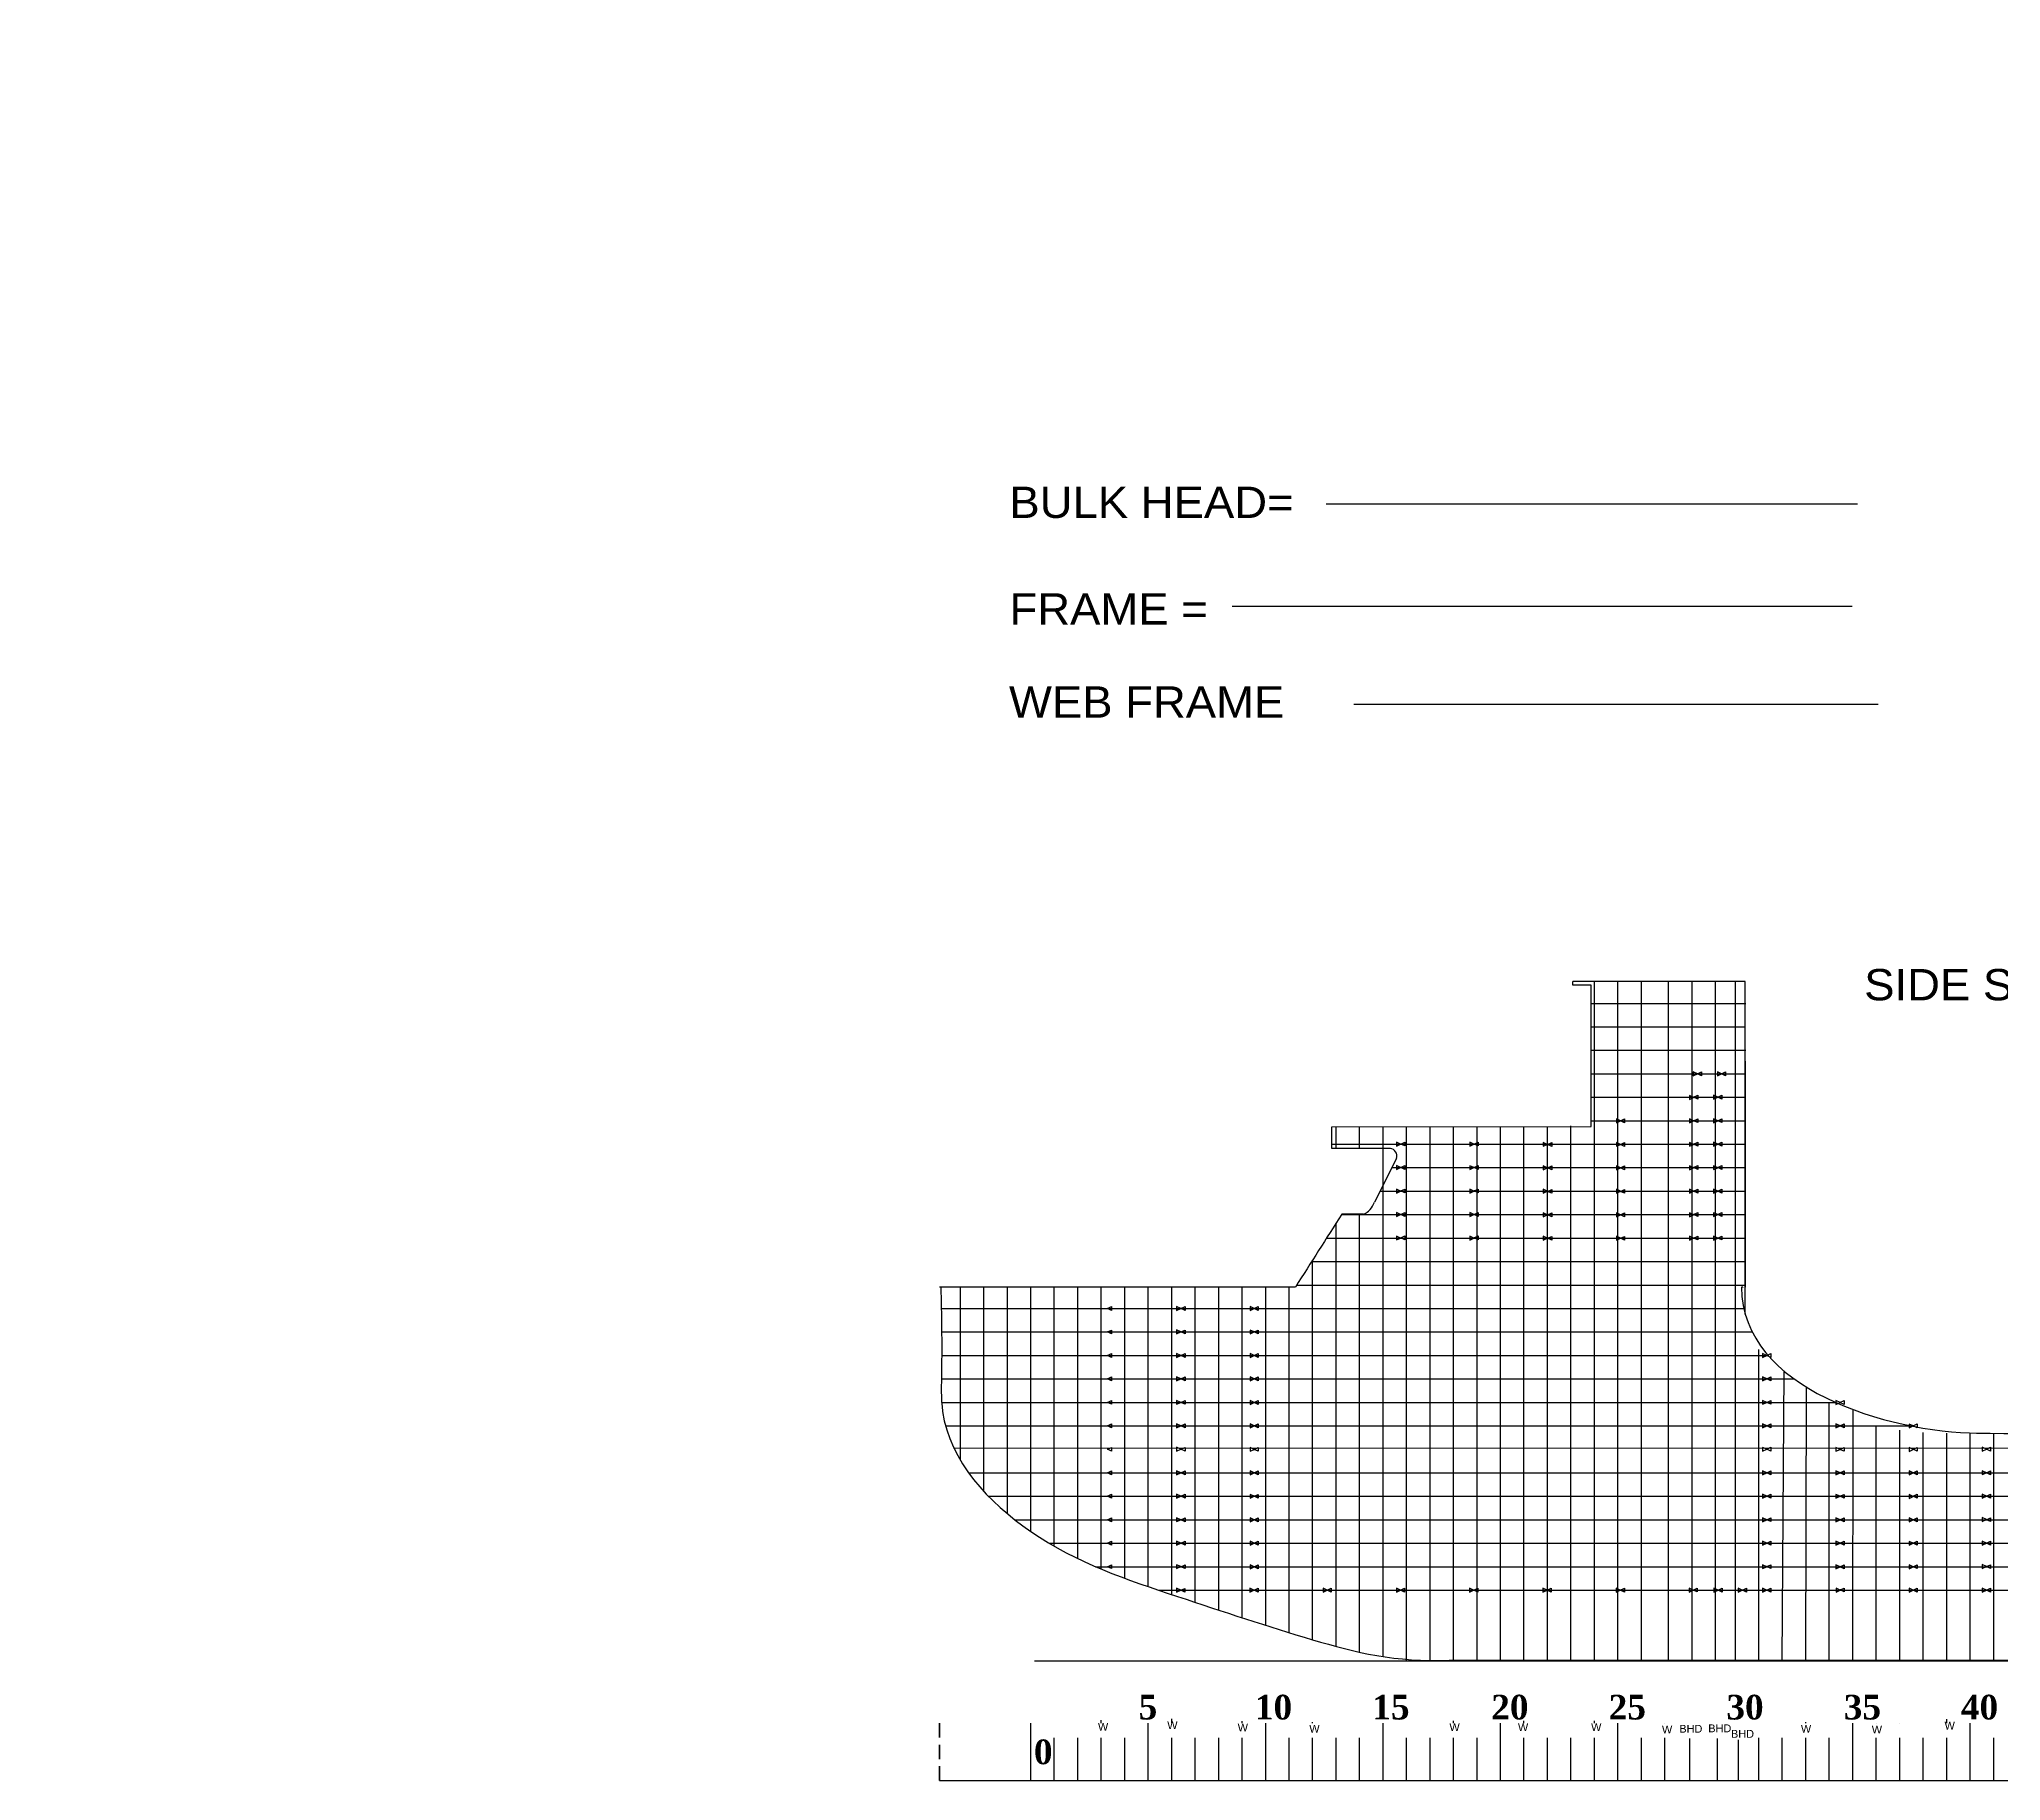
# Model space of a CAD drawing. Header units: millimetres. Extents: x -312175 to -205095, y 187857 to 277449.
# Drawn here: x -312175 to -262059, y 232930 to 277449 of the extents above; entities that cross this region are included whole.
import ezdxf

# ---------------------------------------------------------------- set-up
doc = ezdxf.new("R2010")
doc.units = ezdxf.units.MM
doc.header["$MEASUREMENT"] = 0
doc.linetypes.add('DASHED', pattern=[19.05, 12.7, -6.35])
doc.linetypes.add('HIDDEN', pattern=[9.525, 6.35, -3.175])
for name, color, linetype, lineweight in [('B.line', 1, 'Continuous', 25), ('Deck', 165, 'Continuous', 40), ('Door', 14, 'Continuous', 13), ('staps', 200, 'Continuous', 15), ('Window', 5, 'Continuous', 13)]:
    doc.layers.add(name, color=color, linetype=linetype, lineweight=lineweight)
doc.layers.add('Layer1', color=7, linetype='Continuous')
doc.layers.add('WL-4 HB', color=1, linetype='Continuous')
doc.styles.add('MtXpl_Times_New_Roma_1', font='timesbd.ttf')
doc.styles.get("Standard").update_dxf_attribs({"font": 'arial.ttf', "height": 50})

msp = doc.modelspace()

# ---------------------------------------------------------------- linework, layer by layer
for p, q in [((-279297, 265573), (-265717, 265573)), ((-281694, 262952), (-265857, 262952)), ((-278586, 260448), (-265191, 260448)), ((-272440, 235992), (-272440, 253359)), ((-271840, 235992), (-271840, 253359)), ((-271240, 235992), (-271240, 253359)), ((-270546, 235992), (-270546, 253359)), ((-269946, 242003), (-269945, 253359)), ((-269346, 242003), (-269346, 253359)), ((-268840, 242003), (-268840, 253359)), ((-272524, 252803), (-268569, 252803)), ((-272524, 252203), (-268587, 252203)), ((-272524, 251603), (-268569, 251603)), ((-268587, 251324), (-268587, 245548)), ((-272524, 251003), (-268569, 251003)), ((-272524, 250403), (-268587, 250403)), ((-271157, 250403), (-271148, 250403)), ((-279040, 249090), (-279040, 249647)), ((-278440, 249090), (-278440, 249647)), ((-277840, 236105), (-277840, 249647)), ((-277240, 235992), (-277240, 249647)), ((-276640, 235992), (-276640, 249647)), ((-276040, 235992), (-276040, 249647)), ((-275440, 235992), (-275440, 249647)), ((-274840, 235992), (-274840, 249647)), ((-274240, 235992), (-274240, 249647)), ((-273640, 235992), (-273640, 249647)), ((-273040, 235992), (-273040, 249671)), ((-272524, 249803), (-268587, 249803)), ((-279152, 249203), (-268587, 249203)), ((-277617, 248603), (-268587, 248603)), ((-277918, 248003), (-268587, 248003)), ((-279040, 236365), (-279040, 247184)), ((-278901, 247403), (-268587, 247403)), ((-278440, 236218), (-278440, 247412)), ((-279283, 246803), (-268587, 246803)), ((-279664, 246203), (-268587, 246203)), ((-279640, 236535), (-279640, 246241)), ((-280046, 245603), (-268587, 245603)), ((-288640, 241122), (-288640, 245550)), ((-288040, 240328), (-288040, 245550)), ((-287440, 239758), (-287440, 245550)), ((-286840, 239303), (-286840, 245550)), ((-286240, 238927), (-286240, 245550)), ((-285640, 238611), (-285640, 245550)), ((-285040, 238341), (-285040, 245550)), ((-284440, 238105), (-284440, 245550)), ((-283840, 237892), (-283840, 245550)), ((-283240, 237690), (-283240, 245550)), ((-282640, 237491), (-282640, 245550)), ((-282040, 237293), (-282040, 245550)), ((-281440, 237096), (-281440, 245550)), ((-280840, 236904), (-280840, 245550)), ((-280240, 236716), (-280240, 245550)), ((-289127, 245003), (-268623, 245003)), ((-289119, 244403), (-268410, 244403)), ((-289117, 243798), (-268002, 243803)), ((-268240, 235992), (-268240, 243957)), ((-289126, 243203), (-267337, 243203)), ((-267640, 235992), (-267590, 243401)), ((-289117, 242603), (-266280, 242603)), ((-267040, 235992), (-267026, 242995)), ((-266440, 235992), (-266440, 242603)), ((-265840, 235992), (-265831, 242419)), ((-289019, 242003), (-264353, 242003)), ((-269946, 235992), (-269946, 242003)), ((-269346, 235992), (-269346, 242003)), ((-268840, 235992), (-268840, 242003)), ((-265240, 235992), (-265240, 241992)), ((-264640, 235992), (-264640, 241892)), ((-264040, 235992), (-264040, 241832)), ((-263440, 235992), (-263440, 241814)), ((-262840, 235992), (-262840, 241806)), ((-262240, 235992), (-262240, 241797)), ((-288813, 241445), (-213640, 241404)), ((-288426, 240798), (-213869, 240803)), ((-287922, 240203), (-214071, 240203)), ((-287249, 239603), (-214279, 239603)), ((-286371, 239003), (-214494, 239003)), ((-285186, 238403), (-214723, 238403)), ((-283579, 237803), (-215001, 237803))]:
    msp.add_line(p, q)
at = {"lineweight": -2}
msp.add_line((-286748, 235992), (-205437, 235992), dxfattribs=at)
at = {"color": 0, "lineweight": -2}
for p, q in [((-289171, 234033), (-289171, 234399)), ((-289170, 234033), (-289170, 234399)), ((-289169, 234033), (-289169, 234399)), ((-289168, 234033), (-289168, 234399)), ((-289171, 233484), (-289171, 233850)), ((-289170, 233484), (-289170, 233850)), ((-289169, 233484), (-289169, 233850)), ((-289168, 233484), (-289168, 233850)), ((-289171, 232935), (-289171, 233301)), ((-289170, 232935), (-289170, 233301)), ((-289169, 232935), (-289169, 233301)), ((-289168, 232935), (-289168, 233301)), ((-289174, 232935), (-211468, 232935))]:
    msp.add_line(p, q, dxfattribs=at)
at = {"color": 5}
for p, q in [((-285040, 234399), (-285040, 234476)), ((-283240, 234399), (-283240, 234516)), ((-281440, 234399), (-281440, 234456)), ((-279640, 234399), (-279640, 234426)), ((-276040, 234399), (-276040, 234466)), ((-274240, 234399), (-274240, 234466)), ((-272440, 234399), (-272440, 234466)), ((-270640, 234399), (-270640, 234406)), ((-267040, 234399), (-267040, 234426)), ((-265240, 234399), (-265240, 234406)), ((-263440, 234399), (-263440, 234506))]:
    msp.add_line(p, q, dxfattribs=at)
at = {"color": 240, "true_color": 0xed1f24}
msp.add_line((-264640, 234399), (-264640, 234406), dxfattribs=at)
msp.add_open_spline([(-289139, 245550), (-289123, 244834), (-289102, 243825), (-289185, 241374), (-286784, 238860), (-283271, 237703), (-279606, 236480), (-277513, 235952), (-276150, 236017), (-256822, 236017), (-237493, 236017), (-218164, 236017), (-217935, 236016), (-217704, 236033), (-217290, 236098), (-217107, 236140), (-216839, 236222), (-216750, 236253), (-216619, 236304), (-216576, 236322), (-216490, 236360), (-216448, 236379), (-216363, 236420), (-216321, 236442), (-216220, 236496), (-216162, 236531), (-216042, 236606), (-215982, 236647), (-215893, 236712), (-215864, 236735), (-215807, 236781), (-215779, 236804), (-215712, 236863), (-215673, 236899), (-215513, 237056), (-215400, 237188), (-215246, 237399), (-215197, 237471), (-215130, 237578), (-215110, 237611), (-215030, 237747), (-214974, 237852), (-214895, 238013), (-214869, 238067), (-214777, 238269), (-214715, 238419), (-214627, 238647), (-214598, 238723), (-214555, 238838), (-214541, 238876), (-214513, 238952), (-214499, 238991), (-214354, 239389), (-214227, 239750), (-214040, 240293), (-213979, 240474), (-213888, 240745), (-213858, 240836), (-213453, 242057), (-213097, 243198), (-212541, 244899), (-212351, 245464), (-212055, 246307), (-211954, 246587), (-211804, 246990), (-211758, 247113), (-211711, 247236)], degree=3, knots=[1681.791469, 1681.791469, 1681.791469, 1681.791469, 3670.526837, 4586.107178, 8044.060572, 11899.904344, 15317.296453, 18668.44851, 18668.44851, 18668.44851, 18669.44851, 18669.44851, 18669.44851, 19216.196281, 19216.196281, 19656.278089, 19656.278089, 19876.318993, 19876.318993, 19986.339445, 19986.339445, 20096.359897, 20096.359897, 20206.380349, 20206.380349, 20365.163906, 20365.163906, 20535.664751, 20535.664751, 20620.915174, 20620.915174, 20706.165596, 20706.165596, 20827.738057, 20827.738057, 21222.855369, 21222.855369, 21420.414024, 21420.414024, 21508.03899, 21508.03899, 21778.099881, 21778.099881, 21913.130327, 21913.130327, 22277.803396, 22277.803396, 22460.13993, 22460.13993, 22551.308197, 22551.308197, 22642.476465, 22642.476465, 23501.280818, 23501.280818, 23930.682995, 23930.682995, 24145.384084, 24145.384084, 26819.424213, 26819.424213, 28156.444278, 28156.444278, 28824.95431, 28824.95431, 29120.817469, 29120.817469, 29120.817469, 29120.817469])
at = {"lineweight": -2}
msp.add_open_spline([(-262676, 241818), (-258964, 241769), (-251186, 241641), (-241369, 241657), (-234234, 242010), (-231163, 242180), (-230125, 242239)], degree=3, knots=[26421.916067, 26421.916067, 26421.916067, 26421.916067, 37565.564867, 49772.722277, 55880.986431, 59001.102266, 59001.102266, 59001.102266, 59001.102266], dxfattribs=at)
at = {"layer": 'B.line'}
for p, q in [((-269811, 250999), (-269915, 251049)), ((-269915, 251049), (-269915, 250999)), ((-269915, 250999), (-269915, 250949)), ((-269915, 250949), (-269811, 250999)), ((-269811, 251004), (-269707, 251054)), ((-269707, 250954), (-269811, 251004)), ((-269707, 251054), (-269707, 251004)), ((-269707, 251004), (-269707, 250954)), ((-269196, 251002), (-269300, 251052)), ((-269300, 251052), (-269300, 251002)), ((-269300, 251002), (-269300, 250952)), ((-269300, 250952), (-269196, 251002)), ((-269194, 251004), (-269090, 251054)), ((-269090, 250954), (-269194, 251004)), ((-269090, 251054), (-269090, 251004)), ((-269090, 251004), (-269090, 250954)), ((-269905, 250399), (-270009, 250449)), ((-270009, 250449), (-270009, 250399)), ((-270009, 250399), (-270009, 250349)), ((-270009, 250349), (-269905, 250399)), ((-269905, 250404), (-269801, 250454)), ((-269801, 250354), (-269905, 250404)), ((-269801, 250454), (-269801, 250404)), ((-269801, 250404), (-269801, 250354)), ((-269290, 250402), (-269394, 250452)), ((-269394, 250452), (-269394, 250402)), ((-269394, 250402), (-269394, 250352)), ((-269394, 250352), (-269290, 250402)), ((-269288, 250404), (-269184, 250454)), ((-269184, 250354), (-269288, 250404)), ((-269184, 250454), (-269184, 250404)), ((-269184, 250404), (-269184, 250354)), ((-271773, 249799), (-271877, 249849)), ((-271877, 249849), (-271877, 249799)), ((-271877, 249799), (-271877, 249749)), ((-271877, 249749), (-271773, 249799)), ((-271777, 249797), (-271673, 249847)), ((-271673, 249747), (-271777, 249797)), ((-271673, 249847), (-271673, 249797)), ((-271673, 249797), (-271673, 249747)), ((-269905, 249799), (-270009, 249849)), ((-270009, 249849), (-270009, 249799)), ((-270009, 249799), (-270009, 249749)), ((-270009, 249749), (-269905, 249799)), ((-269905, 249804), (-269801, 249854)), ((-269801, 249754), (-269905, 249804)), ((-269801, 249854), (-269801, 249804)), ((-269801, 249804), (-269801, 249754)), ((-269290, 249802), (-269394, 249852)), ((-269394, 249852), (-269394, 249802)), ((-269394, 249802), (-269394, 249752)), ((-269394, 249752), (-269290, 249802)), ((-269288, 249804), (-269184, 249854)), ((-269184, 249754), (-269288, 249804)), ((-269184, 249854), (-269184, 249804)), ((-269184, 249804), (-269184, 249754)), ((-277396, 249204), (-277500, 249254)), ((-277500, 249254), (-277500, 249204)), ((-277500, 249204), (-277500, 249154)), ((-277500, 249154), (-277396, 249204)), ((-277387, 249207), (-277283, 249257)), ((-277283, 249157), (-277387, 249207)), ((-277283, 249257), (-277283, 249207)), ((-277283, 249207), (-277283, 249157)), ((-275519, 249203), (-275623, 249253)), ((-275623, 249253), (-275623, 249203)), ((-275623, 249203), (-275623, 249153)), ((-275623, 249153), (-275519, 249203)), ((-275512, 249207), (-275409, 249257)), ((-275409, 249157), (-275512, 249207)), ((-275409, 249257), (-275409, 249207)), ((-275409, 249207), (-275409, 249157)), ((-273649, 249199), (-273753, 249249)), ((-273753, 249249), (-273753, 249199)), ((-273753, 249199), (-273753, 249149)), ((-273753, 249149), (-273649, 249199)), ((-273636, 249197), (-273532, 249247)), ((-273532, 249147), (-273636, 249197)), ((-273532, 249247), (-273532, 249197)), ((-273532, 249197), (-273532, 249147)), ((-271773, 249199), (-271877, 249249)), ((-271877, 249249), (-271877, 249199)), ((-271877, 249199), (-271877, 249149)), ((-271877, 249149), (-271773, 249199)), ((-271777, 249197), (-271673, 249247)), ((-271673, 249147), (-271777, 249197)), ((-271673, 249247), (-271673, 249197)), ((-271673, 249197), (-271673, 249147)), ((-269905, 249199), (-270009, 249249)), ((-270009, 249249), (-270009, 249199)), ((-270009, 249199), (-270009, 249149)), ((-270009, 249149), (-269905, 249199)), ((-269905, 249204), (-269801, 249254)), ((-269801, 249154), (-269905, 249204)), ((-269801, 249254), (-269801, 249204)), ((-269801, 249204), (-269801, 249154)), ((-269290, 249202), (-269394, 249252)), ((-269394, 249252), (-269394, 249202)), ((-269394, 249202), (-269394, 249152)), ((-269394, 249152), (-269290, 249202)), ((-269288, 249204), (-269184, 249254)), ((-269184, 249154), (-269288, 249204)), ((-269184, 249254), (-269184, 249204)), ((-269184, 249204), (-269184, 249154)), ((-277396, 248604), (-277500, 248654)), ((-277500, 248654), (-277500, 248604)), ((-277500, 248604), (-277500, 248554)), ((-277500, 248554), (-277396, 248604)), ((-277387, 248607), (-277283, 248657)), ((-277283, 248557), (-277387, 248607)), ((-277283, 248657), (-277283, 248607)), ((-277283, 248607), (-277283, 248557)), ((-275519, 248603), (-275623, 248653)), ((-275623, 248653), (-275623, 248603)), ((-275623, 248603), (-275623, 248553)), ((-275623, 248553), (-275519, 248603)), ((-275512, 248607), (-275409, 248657)), ((-275409, 248557), (-275512, 248607)), ((-275409, 248657), (-275409, 248607)), ((-275409, 248607), (-275409, 248557)), ((-273649, 248599), (-273753, 248649)), ((-273753, 248649), (-273753, 248599)), ((-273753, 248599), (-273753, 248549)), ((-273753, 248549), (-273649, 248599)), ((-273636, 248597), (-273532, 248647)), ((-273532, 248547), (-273636, 248597)), ((-273532, 248647), (-273532, 248597)), ((-273532, 248597), (-273532, 248547)), ((-271773, 248599), (-271877, 248649)), ((-271877, 248649), (-271877, 248599)), ((-271877, 248599), (-271877, 248549)), ((-271877, 248549), (-271773, 248599)), ((-271777, 248597), (-271673, 248647)), ((-271673, 248547), (-271777, 248597)), ((-271673, 248647), (-271673, 248597)), ((-271673, 248597), (-271673, 248547)), ((-269905, 248599), (-270009, 248649)), ((-270009, 248649), (-270009, 248599)), ((-270009, 248599), (-270009, 248549)), ((-270009, 248549), (-269905, 248599)), ((-269905, 248604), (-269801, 248654)), ((-269801, 248554), (-269905, 248604)), ((-269801, 248654), (-269801, 248604)), ((-269801, 248604), (-269801, 248554)), ((-269290, 248602), (-269394, 248652)), ((-269394, 248652), (-269394, 248602)), ((-269394, 248602), (-269394, 248552)), ((-269394, 248552), (-269290, 248602)), ((-269288, 248604), (-269184, 248654)), ((-269184, 248554), (-269288, 248604)), ((-269184, 248654), (-269184, 248604)), ((-269184, 248604), (-269184, 248554)), ((-277396, 248004), (-277500, 248054)), ((-277500, 248054), (-277500, 248004)), ((-277500, 248004), (-277500, 247954)), ((-277500, 247954), (-277396, 248004)), ((-277387, 248007), (-277283, 248057)), ((-277283, 247957), (-277387, 248007)), ((-277283, 248057), (-277283, 248007)), ((-277283, 248007), (-277283, 247957)), ((-275519, 248003), (-275623, 248053)), ((-275623, 248053), (-275623, 248003)), ((-275623, 248003), (-275623, 247953)), ((-275623, 247953), (-275519, 248003)), ((-275512, 248007), (-275409, 248057)), ((-275409, 247957), (-275512, 248007)), ((-275409, 248057), (-275409, 248007)), ((-275409, 248007), (-275409, 247957)), ((-273649, 247999), (-273753, 248049)), ((-273753, 248049), (-273753, 247999)), ((-273753, 247999), (-273753, 247949)), ((-273753, 247949), (-273649, 247999)), ((-273636, 247997), (-273532, 248047)), ((-273532, 247947), (-273636, 247997)), ((-273532, 248047), (-273532, 247997)), ((-273532, 247997), (-273532, 247947)), ((-271773, 247999), (-271877, 248049)), ((-271877, 248049), (-271877, 247999)), ((-271877, 247999), (-271877, 247949)), ((-271877, 247949), (-271773, 247999)), ((-271777, 247997), (-271673, 248047)), ((-271673, 247947), (-271777, 247997)), ((-271673, 248047), (-271673, 247997)), ((-271673, 247997), (-271673, 247947)), ((-269905, 247999), (-270009, 248049)), ((-270009, 248049), (-270009, 247999)), ((-270009, 247999), (-270009, 247949)), ((-270009, 247949), (-269905, 247999)), ((-269905, 248004), (-269801, 248054)), ((-269801, 247954), (-269905, 248004)), ((-269801, 248054), (-269801, 248004)), ((-269801, 248004), (-269801, 247954)), ((-269290, 248002), (-269394, 248052)), ((-269394, 248052), (-269394, 248002)), ((-269394, 248002), (-269394, 247952)), ((-269394, 247952), (-269290, 248002)), ((-269288, 248004), (-269184, 248054)), ((-269184, 247954), (-269288, 248004)), ((-269184, 248054), (-269184, 248004)), ((-269184, 248004), (-269184, 247954)), ((-277396, 247404), (-277500, 247454)), ((-277500, 247454), (-277500, 247404)), ((-277500, 247404), (-277500, 247354)), ((-277500, 247354), (-277396, 247404)), ((-277387, 247407), (-277283, 247457)), ((-277283, 247357), (-277387, 247407)), ((-277283, 247457), (-277283, 247407)), ((-277283, 247407), (-277283, 247357)), ((-275519, 247403), (-275623, 247453)), ((-275623, 247453), (-275623, 247403)), ((-275623, 247403), (-275623, 247353)), ((-275623, 247353), (-275519, 247403)), ((-275512, 247407), (-275409, 247457)), ((-275409, 247357), (-275512, 247407)), ((-275409, 247457), (-275409, 247407)), ((-275409, 247407), (-275409, 247357)), ((-273649, 247399), (-273753, 247449)), ((-273753, 247449), (-273753, 247399)), ((-273753, 247399), (-273753, 247349)), ((-273753, 247349), (-273649, 247399)), ((-273636, 247397), (-273532, 247447)), ((-273532, 247347), (-273636, 247397)), ((-273532, 247447), (-273532, 247397)), ((-273532, 247397), (-273532, 247347)), ((-271773, 247399), (-271877, 247449)), ((-271877, 247449), (-271877, 247399)), ((-271877, 247399), (-271877, 247349)), ((-271877, 247349), (-271773, 247399)), ((-271777, 247397), (-271673, 247447)), ((-271673, 247347), (-271777, 247397)), ((-271673, 247447), (-271673, 247397)), ((-271673, 247397), (-271673, 247347)), ((-269905, 247399), (-270009, 247449)), ((-270009, 247449), (-270009, 247399)), ((-270009, 247399), (-270009, 247349)), ((-270009, 247349), (-269905, 247399)), ((-269905, 247404), (-269801, 247454)), ((-269801, 247354), (-269905, 247404)), ((-269801, 247454), (-269801, 247404)), ((-269801, 247404), (-269801, 247354)), ((-269290, 247402), (-269394, 247452)), ((-269394, 247452), (-269394, 247402)), ((-269394, 247402), (-269394, 247352)), ((-269394, 247352), (-269290, 247402)), ((-269288, 247404), (-269184, 247454)), ((-269184, 247354), (-269288, 247404)), ((-269184, 247454), (-269184, 247404)), ((-269184, 247404), (-269184, 247354)), ((-277396, 246804), (-277500, 246854)), ((-277500, 246854), (-277500, 246804)), ((-277500, 246804), (-277500, 246754)), ((-277500, 246754), (-277396, 246804)), ((-277387, 246807), (-277283, 246857)), ((-277283, 246757), (-277387, 246807)), ((-277283, 246857), (-277283, 246807)), ((-277283, 246807), (-277283, 246757)), ((-275519, 246803), (-275623, 246853)), ((-275623, 246853), (-275623, 246803)), ((-275623, 246803), (-275623, 246753)), ((-275623, 246753), (-275519, 246803)), ((-275512, 246807), (-275409, 246857)), ((-275409, 246757), (-275512, 246807)), ((-275409, 246857), (-275409, 246807)), ((-275409, 246807), (-275409, 246757)), ((-273649, 246799), (-273753, 246849)), ((-273753, 246849), (-273753, 246799)), ((-273753, 246799), (-273753, 246749)), ((-273753, 246749), (-273649, 246799)), ((-273636, 246797), (-273532, 246847)), ((-273532, 246747), (-273636, 246797)), ((-273532, 246847), (-273532, 246797)), ((-273532, 246797), (-273532, 246747)), ((-271773, 246799), (-271877, 246849)), ((-271877, 246849), (-271877, 246799)), ((-271877, 246799), (-271877, 246749)), ((-271877, 246749), (-271773, 246799)), ((-271777, 246797), (-271673, 246847)), ((-271673, 246747), (-271777, 246797)), ((-271673, 246847), (-271673, 246797)), ((-271673, 246797), (-271673, 246747)), ((-269905, 246799), (-270009, 246849)), ((-270009, 246849), (-270009, 246799)), ((-270009, 246799), (-270009, 246749)), ((-270009, 246749), (-269905, 246799)), ((-269905, 246804), (-269801, 246854)), ((-269801, 246754), (-269905, 246804)), ((-269801, 246854), (-269801, 246804)), ((-269801, 246804), (-269801, 246754)), ((-269290, 246802), (-269394, 246852)), ((-269394, 246852), (-269394, 246802)), ((-269394, 246802), (-269394, 246752)), ((-269394, 246752), (-269290, 246802)), ((-269288, 246804), (-269184, 246854)), ((-269184, 246754), (-269288, 246804)), ((-269184, 246854), (-269184, 246804)), ((-269184, 246804), (-269184, 246754)), ((-284879, 245003), (-284775, 245053)), ((-284775, 244953), (-284879, 245003)), ((-284775, 245053), (-284775, 245003)), ((-284775, 245003), (-284775, 244953)), ((-283011, 245004), (-283115, 245054)), ((-283115, 245054), (-283115, 245004)), ((-283115, 245004), (-283115, 244954)), ((-283115, 244954), (-283011, 245004)), ((-283005, 245003), (-282901, 245053)), ((-282901, 244953), (-283005, 245003)), ((-282901, 245053), (-282901, 245003)), ((-282901, 245003), (-282901, 244953)), ((-281132, 245002), (-281236, 245052)), ((-281236, 245052), (-281236, 245002)), ((-281236, 245002), (-281236, 244952)), ((-281236, 244952), (-281132, 245002)), ((-281135, 245002), (-281031, 245052)), ((-281031, 244952), (-281135, 245002)), ((-281031, 245052), (-281031, 245002)), ((-281031, 245002), (-281031, 244952)), ((-284879, 244403), (-284775, 244453)), ((-284775, 244353), (-284879, 244403)), ((-284775, 244453), (-284775, 244403)), ((-284775, 244403), (-284775, 244353)), ((-283011, 244404), (-283115, 244454)), ((-283115, 244454), (-283115, 244404)), ((-283115, 244404), (-283115, 244354)), ((-283115, 244354), (-283011, 244404)), ((-283005, 244403), (-282901, 244453)), ((-282901, 244353), (-283005, 244403)), ((-282901, 244453), (-282901, 244403)), ((-282901, 244403), (-282901, 244353)), ((-281132, 244402), (-281236, 244452)), ((-281236, 244452), (-281236, 244402)), ((-281236, 244402), (-281236, 244352)), ((-281236, 244352), (-281132, 244402)), ((-281135, 244402), (-281031, 244452)), ((-281031, 244352), (-281135, 244402)), ((-281031, 244452), (-281031, 244402)), ((-281031, 244402), (-281031, 244352)), ((-284879, 243803), (-284775, 243853)), ((-284775, 243753), (-284879, 243803)), ((-284775, 243853), (-284775, 243803)), ((-284775, 243803), (-284775, 243753)), ((-283011, 243804), (-283115, 243854)), ((-283115, 243854), (-283115, 243804)), ((-283115, 243804), (-283115, 243754)), ((-283115, 243754), (-283011, 243804)), ((-283005, 243803), (-282901, 243853)), ((-282901, 243753), (-283005, 243803)), ((-282901, 243853), (-282901, 243803)), ((-282901, 243803), (-282901, 243753)), ((-281132, 243802), (-281236, 243852)), ((-281236, 243852), (-281236, 243802)), ((-281236, 243802), (-281236, 243752)), ((-281236, 243752), (-281132, 243802)), ((-281135, 243802), (-281031, 243852)), ((-281031, 243752), (-281135, 243802)), ((-281031, 243852), (-281031, 243802)), ((-281031, 243802), (-281031, 243752)), ((-268038, 243803), (-268142, 243853)), ((-268142, 243853), (-268142, 243803)), ((-268142, 243803), (-268142, 243753)), ((-268142, 243753), (-268038, 243803)), ((-268036, 243804), (-267932, 243854)), ((-267932, 243754), (-268036, 243804)), ((-267932, 243854), (-267932, 243804)), ((-267932, 243804), (-267932, 243754)), ((-284879, 243203), (-284775, 243253)), ((-284775, 243153), (-284879, 243203)), ((-284775, 243253), (-284775, 243203)), ((-284775, 243203), (-284775, 243153)), ((-283011, 243204), (-283115, 243254)), ((-283115, 243254), (-283115, 243204)), ((-283115, 243204), (-283115, 243154)), ((-283115, 243154), (-283011, 243204)), ((-283005, 243203), (-282901, 243253)), ((-282901, 243153), (-283005, 243203)), ((-282901, 243253), (-282901, 243203)), ((-282901, 243203), (-282901, 243153)), ((-281132, 243202), (-281236, 243252)), ((-281236, 243252), (-281236, 243202)), ((-281236, 243202), (-281236, 243152)), ((-281236, 243152), (-281132, 243202)), ((-281135, 243202), (-281031, 243252)), ((-281031, 243152), (-281135, 243202)), ((-281031, 243252), (-281031, 243202)), ((-281031, 243202), (-281031, 243152)), ((-268038, 243203), (-268142, 243253)), ((-268142, 243253), (-268142, 243203)), ((-268142, 243203), (-268142, 243153)), ((-268142, 243153), (-268038, 243203)), ((-268036, 243204), (-267932, 243254)), ((-267932, 243154), (-268036, 243204)), ((-267932, 243254), (-267932, 243204)), ((-267932, 243204), (-267932, 243154)), ((-284879, 242603), (-284775, 242653)), ((-284775, 242553), (-284879, 242603)), ((-284775, 242653), (-284775, 242603)), ((-284775, 242603), (-284775, 242553)), ((-283011, 242604), (-283115, 242654)), ((-283115, 242654), (-283115, 242604)), ((-283115, 242604), (-283115, 242554)), ((-283115, 242554), (-283011, 242604)), ((-283005, 242603), (-282901, 242653)), ((-282901, 242553), (-283005, 242603)), ((-282901, 242653), (-282901, 242603)), ((-282901, 242603), (-282901, 242553)), ((-281132, 242602), (-281236, 242652)), ((-281236, 242652), (-281236, 242602)), ((-281236, 242602), (-281236, 242552)), ((-281236, 242552), (-281132, 242602)), ((-281135, 242602), (-281031, 242652)), ((-281031, 242552), (-281135, 242602)), ((-281031, 242652), (-281031, 242602)), ((-281031, 242602), (-281031, 242552)), ((-268038, 242603), (-268142, 242653)), ((-268142, 242653), (-268142, 242603)), ((-268142, 242603), (-268142, 242553)), ((-268142, 242553), (-268038, 242603)), ((-268036, 242604), (-267932, 242654)), ((-267932, 242554), (-268036, 242604)), ((-267932, 242654), (-267932, 242604)), ((-267932, 242604), (-267932, 242554)), ((-266166, 242602), (-266270, 242652)), ((-266270, 242652), (-266270, 242602)), ((-266270, 242602), (-266270, 242552)), ((-266270, 242552), (-266166, 242602)), ((-266167, 242602), (-266063, 242652)), ((-266063, 242552), (-266167, 242602)), ((-266063, 242652), (-266063, 242602)), ((-266063, 242602), (-266063, 242552)), ((-284879, 242003), (-284775, 242053)), ((-284775, 241953), (-284879, 242003)), ((-284775, 242053), (-284775, 242003)), ((-284775, 242003), (-284775, 241953)), ((-283011, 242004), (-283115, 242054)), ((-283115, 242054), (-283115, 242004)), ((-283115, 242004), (-283115, 241954)), ((-283115, 241954), (-283011, 242004)), ((-283005, 242003), (-282901, 242053)), ((-282901, 241953), (-283005, 242003)), ((-282901, 242053), (-282901, 242003)), ((-282901, 242003), (-282901, 241953)), ((-281132, 242002), (-281236, 242052)), ((-281236, 242052), (-281236, 242002)), ((-281236, 242002), (-281236, 241952)), ((-281236, 241952), (-281132, 242002)), ((-281135, 242002), (-281031, 242052)), ((-281031, 241952), (-281135, 242002)), ((-281031, 242052), (-281031, 242002)), ((-281031, 242002), (-281031, 241952)), ((-268038, 242003), (-268142, 242053)), ((-268142, 242053), (-268142, 242003)), ((-268142, 242003), (-268142, 241953)), ((-268142, 241953), (-268038, 242003)), ((-268036, 242004), (-267932, 242054)), ((-267932, 241954), (-268036, 242004)), ((-267932, 242054), (-267932, 242004)), ((-267932, 242004), (-267932, 241954)), ((-266166, 242002), (-266270, 242052)), ((-266270, 242052), (-266270, 242002)), ((-266270, 242002), (-266270, 241952)), ((-266270, 241952), (-266166, 242002)), ((-266167, 242002), (-266063, 242052)), ((-266063, 241952), (-266167, 242002)), ((-266063, 242052), (-266063, 242002)), ((-266063, 242002), (-266063, 241952)), ((-264298, 242000), (-264402, 242050)), ((-264402, 242050), (-264402, 242000)), ((-264402, 242000), (-264402, 241950)), ((-264402, 241950), (-264298, 242000)), ((-264298, 242003), (-264194, 242053)), ((-264194, 241953), (-264298, 242003)), ((-264194, 242053), (-264194, 242003)), ((-264194, 242003), (-264194, 241953)), ((-284879, 241403), (-284775, 241453)), ((-284775, 241353), (-284879, 241403)), ((-284775, 241453), (-284775, 241403)), ((-284775, 241403), (-284775, 241353)), ((-283011, 241404), (-283115, 241454)), ((-283115, 241454), (-283115, 241404)), ((-283115, 241404), (-283115, 241354)), ((-283115, 241354), (-283011, 241404)), ((-283005, 241403), (-282901, 241453)), ((-282901, 241353), (-283005, 241403)), ((-282901, 241453), (-282901, 241403)), ((-282901, 241403), (-282901, 241353)), ((-281132, 241402), (-281236, 241452)), ((-281236, 241452), (-281236, 241402)), ((-281236, 241402), (-281236, 241352)), ((-281236, 241352), (-281132, 241402)), ((-281135, 241402), (-281031, 241452)), ((-281031, 241352), (-281135, 241402)), ((-281031, 241452), (-281031, 241402)), ((-281031, 241402), (-281031, 241352)), ((-268038, 241403), (-268142, 241453)), ((-268142, 241453), (-268142, 241403)), ((-268142, 241403), (-268142, 241353)), ((-268142, 241353), (-268038, 241403)), ((-268036, 241404), (-267932, 241454)), ((-267932, 241354), (-268036, 241404)), ((-267932, 241454), (-267932, 241404)), ((-267932, 241404), (-267932, 241354)), ((-266166, 241402), (-266270, 241452)), ((-266270, 241452), (-266270, 241402)), ((-266270, 241402), (-266270, 241352)), ((-266270, 241352), (-266166, 241402)), ((-266167, 241402), (-266063, 241452)), ((-266063, 241352), (-266167, 241402)), ((-266063, 241452), (-266063, 241402)), ((-266063, 241402), (-266063, 241352)), ((-264298, 241400), (-264402, 241450)), ((-264402, 241450), (-264402, 241400)), ((-264402, 241400), (-264402, 241350)), ((-264402, 241350), (-264298, 241400)), ((-264298, 241403), (-264194, 241453)), ((-264194, 241353), (-264298, 241403)), ((-264194, 241453), (-264194, 241403)), ((-264194, 241403), (-264194, 241353)), ((-262427, 241406), (-262530, 241456)), ((-262530, 241456), (-262530, 241406)), ((-262530, 241406), (-262530, 241356)), ((-262530, 241356), (-262427, 241406)), ((-262425, 241404), (-262321, 241454)), ((-262321, 241354), (-262425, 241404)), ((-262321, 241454), (-262321, 241404)), ((-262321, 241404), (-262321, 241354)), ((-284879, 240803), (-284775, 240853)), ((-284775, 240753), (-284879, 240803)), ((-284775, 240853), (-284775, 240803)), ((-284775, 240803), (-284775, 240753)), ((-283011, 240804), (-283115, 240854)), ((-283115, 240854), (-283115, 240804)), ((-283115, 240804), (-283115, 240754)), ((-283115, 240754), (-283011, 240804)), ((-283005, 240803), (-282901, 240853)), ((-282901, 240753), (-283005, 240803)), ((-282901, 240853), (-282901, 240803)), ((-282901, 240803), (-282901, 240753)), ((-281132, 240802), (-281236, 240852)), ((-281236, 240852), (-281236, 240802)), ((-281236, 240802), (-281236, 240752)), ((-281236, 240752), (-281132, 240802)), ((-281135, 240802), (-281031, 240852)), ((-281031, 240752), (-281135, 240802)), ((-281031, 240852), (-281031, 240802)), ((-281031, 240802), (-281031, 240752)), ((-268038, 240803), (-268142, 240853)), ((-268142, 240853), (-268142, 240803)), ((-268142, 240803), (-268142, 240753)), ((-268142, 240753), (-268038, 240803)), ((-268036, 240804), (-267932, 240854)), ((-267932, 240754), (-268036, 240804)), ((-267932, 240854), (-267932, 240804)), ((-267932, 240804), (-267932, 240754)), ((-266166, 240802), (-266270, 240852)), ((-266270, 240852), (-266270, 240802)), ((-266270, 240802), (-266270, 240752)), ((-266270, 240752), (-266166, 240802)), ((-266167, 240802), (-266063, 240852)), ((-266063, 240752), (-266167, 240802)), ((-266063, 240852), (-266063, 240802)), ((-266063, 240802), (-266063, 240752)), ((-264298, 240800), (-264402, 240850)), ((-264402, 240850), (-264402, 240800)), ((-264402, 240800), (-264402, 240750)), ((-264402, 240750), (-264298, 240800)), ((-264298, 240803), (-264194, 240853)), ((-264194, 240753), (-264298, 240803)), ((-264194, 240853), (-264194, 240803)), ((-264194, 240803), (-264194, 240753)), ((-262427, 240806), (-262530, 240856)), ((-262530, 240856), (-262530, 240806)), ((-262530, 240806), (-262530, 240756)), ((-262530, 240756), (-262427, 240806)), ((-262425, 240804), (-262321, 240854)), ((-262321, 240754), (-262425, 240804)), ((-262321, 240854), (-262321, 240804)), ((-262321, 240804), (-262321, 240754)), ((-284879, 240203), (-284775, 240253)), ((-284775, 240153), (-284879, 240203)), ((-284775, 240253), (-284775, 240203)), ((-284775, 240203), (-284775, 240153)), ((-283011, 240204), (-283115, 240254)), ((-283115, 240254), (-283115, 240204)), ((-283115, 240204), (-283115, 240154)), ((-283115, 240154), (-283011, 240204)), ((-283005, 240203), (-282901, 240253)), ((-282901, 240153), (-283005, 240203)), ((-282901, 240253), (-282901, 240203)), ((-282901, 240203), (-282901, 240153)), ((-281132, 240202), (-281236, 240252)), ((-281236, 240252), (-281236, 240202)), ((-281236, 240202), (-281236, 240152)), ((-281236, 240152), (-281132, 240202)), ((-281135, 240202), (-281031, 240252)), ((-281031, 240152), (-281135, 240202)), ((-281031, 240252), (-281031, 240202)), ((-281031, 240202), (-281031, 240152)), ((-268038, 240203), (-268142, 240253)), ((-268142, 240253), (-268142, 240203)), ((-268142, 240203), (-268142, 240153)), ((-268142, 240153), (-268038, 240203)), ((-268036, 240204), (-267932, 240254)), ((-267932, 240154), (-268036, 240204)), ((-267932, 240254), (-267932, 240204)), ((-267932, 240204), (-267932, 240154)), ((-266166, 240202), (-266270, 240252)), ((-266270, 240252), (-266270, 240202)), ((-266270, 240202), (-266270, 240152)), ((-266270, 240152), (-266166, 240202)), ((-266167, 240202), (-266063, 240252)), ((-266063, 240152), (-266167, 240202)), ((-266063, 240252), (-266063, 240202)), ((-266063, 240202), (-266063, 240152)), ((-264298, 240200), (-264402, 240250)), ((-264402, 240250), (-264402, 240200)), ((-264402, 240200), (-264402, 240150)), ((-264402, 240150), (-264298, 240200)), ((-264298, 240203), (-264194, 240253)), ((-264194, 240153), (-264298, 240203)), ((-264194, 240253), (-264194, 240203)), ((-264194, 240203), (-264194, 240153)), ((-262427, 240206), (-262530, 240256)), ((-262530, 240256), (-262530, 240206)), ((-262530, 240206), (-262530, 240156)), ((-262530, 240156), (-262427, 240206)), ((-262425, 240204), (-262321, 240254)), ((-262321, 240154), (-262425, 240204)), ((-262321, 240254), (-262321, 240204)), ((-262321, 240204), (-262321, 240154)), ((-284879, 239603), (-284775, 239653)), ((-284775, 239553), (-284879, 239603)), ((-284775, 239653), (-284775, 239603)), ((-284775, 239603), (-284775, 239553)), ((-283011, 239604), (-283115, 239654)), ((-283115, 239654), (-283115, 239604)), ((-283115, 239604), (-283115, 239554)), ((-283115, 239554), (-283011, 239604)), ((-283005, 239603), (-282901, 239653)), ((-282901, 239553), (-283005, 239603)), ((-282901, 239653), (-282901, 239603)), ((-282901, 239603), (-282901, 239553)), ((-281132, 239602), (-281236, 239652)), ((-281236, 239652), (-281236, 239602)), ((-281236, 239602), (-281236, 239552)), ((-281236, 239552), (-281132, 239602)), ((-281135, 239602), (-281031, 239652)), ((-281031, 239552), (-281135, 239602)), ((-281031, 239652), (-281031, 239602)), ((-281031, 239602), (-281031, 239552)), ((-268038, 239603), (-268142, 239653)), ((-268142, 239653), (-268142, 239603)), ((-268142, 239603), (-268142, 239553)), ((-268142, 239553), (-268038, 239603)), ((-268036, 239604), (-267932, 239654)), ((-267932, 239554), (-268036, 239604)), ((-267932, 239654), (-267932, 239604)), ((-267932, 239604), (-267932, 239554)), ((-266166, 239602), (-266270, 239652)), ((-266270, 239652), (-266270, 239602)), ((-266270, 239602), (-266270, 239552)), ((-266270, 239552), (-266166, 239602)), ((-266167, 239602), (-266063, 239652)), ((-266063, 239552), (-266167, 239602)), ((-266063, 239652), (-266063, 239602)), ((-266063, 239602), (-266063, 239552)), ((-264298, 239600), (-264402, 239650)), ((-264402, 239650), (-264402, 239600)), ((-264402, 239600), (-264402, 239550)), ((-264402, 239550), (-264298, 239600)), ((-264298, 239603), (-264194, 239653)), ((-264194, 239553), (-264298, 239603)), ((-264194, 239653), (-264194, 239603)), ((-264194, 239603), (-264194, 239553)), ((-262427, 239606), (-262530, 239656)), ((-262530, 239656), (-262530, 239606)), ((-262530, 239606), (-262530, 239556)), ((-262530, 239556), (-262427, 239606)), ((-262425, 239604), (-262321, 239654)), ((-262321, 239554), (-262425, 239604)), ((-262321, 239654), (-262321, 239604)), ((-262321, 239604), (-262321, 239554)), ((-283011, 239004), (-283115, 239054)), ((-283115, 239054), (-283115, 239004)), ((-262427, 239006), (-262530, 239056)), ((-262530, 239056), (-262530, 239006)), ((-284879, 239003), (-284775, 239053)), ((-284775, 238953), (-284879, 239003)), ((-284775, 239053), (-284775, 239003)), ((-284775, 239003), (-284775, 238953)), ((-283115, 239004), (-283115, 238954)), ((-283115, 238954), (-283011, 239004)), ((-283005, 239003), (-282901, 239053)), ((-282901, 238953), (-283005, 239003)), ((-282901, 239053), (-282901, 239003)), ((-282901, 239003), (-282901, 238953)), ((-281132, 239002), (-281236, 239052)), ((-281236, 239052), (-281236, 239002)), ((-281236, 239002), (-281236, 238952)), ((-281236, 238952), (-281132, 239002)), ((-281135, 239002), (-281031, 239052)), ((-281031, 238952), (-281135, 239002)), ((-281031, 239052), (-281031, 239002)), ((-281031, 239002), (-281031, 238952)), ((-268038, 239003), (-268142, 239053)), ((-268142, 239053), (-268142, 239003)), ((-268142, 239003), (-268142, 238953)), ((-268142, 238953), (-268038, 239003)), ((-268036, 239004), (-267932, 239054)), ((-267932, 238954), (-268036, 239004)), ((-267932, 239054), (-267932, 239004)), ((-267932, 239004), (-267932, 238954)), ((-266166, 239002), (-266270, 239052)), ((-266270, 239052), (-266270, 239002)), ((-266270, 239002), (-266270, 238952)), ((-266270, 238952), (-266166, 239002)), ((-266167, 239002), (-266063, 239052)), ((-266063, 238952), (-266167, 239002)), ((-266063, 239052), (-266063, 239002)), ((-266063, 239002), (-266063, 238952)), ((-264298, 239000), (-264402, 239050)), ((-264402, 239050), (-264402, 239000)), ((-264402, 239000), (-264402, 238950)), ((-264402, 238950), (-264298, 239000)), ((-264298, 239003), (-264194, 239053)), ((-264194, 238953), (-264298, 239003)), ((-264194, 239053), (-264194, 239003)), ((-264194, 239003), (-264194, 238953)), ((-262530, 239006), (-262530, 238956)), ((-262530, 238956), (-262427, 239006)), ((-262425, 239004), (-262321, 239054)), ((-262321, 238954), (-262425, 239004)), ((-262321, 239054), (-262321, 239004)), ((-262321, 239004), (-262321, 238954)), ((-284879, 238403), (-284775, 238453)), ((-284775, 238353), (-284879, 238403)), ((-284775, 238453), (-284775, 238403)), ((-284775, 238403), (-284775, 238353)), ((-283011, 238404), (-283115, 238454)), ((-283115, 238454), (-283115, 238404)), ((-283115, 238404), (-283115, 238354)), ((-283115, 238354), (-283011, 238404)), ((-283005, 238403), (-282901, 238453)), ((-282901, 238353), (-283005, 238403)), ((-282901, 238453), (-282901, 238403)), ((-282901, 238403), (-282901, 238353)), ((-281132, 238402), (-281236, 238452)), ((-281236, 238452), (-281236, 238402)), ((-281236, 238402), (-281236, 238352)), ((-281236, 238352), (-281132, 238402)), ((-281135, 238402), (-281031, 238452)), ((-281031, 238352), (-281135, 238402)), ((-281031, 238452), (-281031, 238402)), ((-281031, 238402), (-281031, 238352)), ((-268038, 238403), (-268142, 238453)), ((-268142, 238453), (-268142, 238403)), ((-268142, 238403), (-268142, 238353)), ((-268142, 238353), (-268038, 238403)), ((-268036, 238404), (-267932, 238454)), ((-267932, 238354), (-268036, 238404)), ((-267932, 238454), (-267932, 238404)), ((-267932, 238404), (-267932, 238354)), ((-266166, 238402), (-266270, 238452)), ((-266270, 238452), (-266270, 238402)), ((-266270, 238402), (-266270, 238352)), ((-266270, 238352), (-266166, 238402)), ((-266167, 238402), (-266063, 238452)), ((-266063, 238352), (-266167, 238402)), ((-266063, 238452), (-266063, 238402)), ((-266063, 238402), (-266063, 238352)), ((-264298, 238400), (-264402, 238450)), ((-264402, 238450), (-264402, 238400)), ((-264402, 238400), (-264402, 238350)), ((-264402, 238350), (-264298, 238400)), ((-264298, 238403), (-264194, 238453)), ((-264194, 238353), (-264298, 238403)), ((-264194, 238453), (-264194, 238403)), ((-264194, 238403), (-264194, 238353)), ((-262427, 238406), (-262530, 238456)), ((-262530, 238456), (-262530, 238406)), ((-262530, 238406), (-262530, 238356)), ((-262530, 238356), (-262427, 238406)), ((-262425, 238404), (-262321, 238454)), ((-262321, 238354), (-262425, 238404)), ((-262321, 238454), (-262321, 238404)), ((-262321, 238404), (-262321, 238354)), ((-283011, 237804), (-283115, 237854)), ((-283115, 237854), (-283115, 237804)), ((-283115, 237804), (-283115, 237754)), ((-283115, 237754), (-283011, 237804)), ((-283008, 237799), (-282904, 237849)), ((-282904, 237749), (-283008, 237799)), ((-282904, 237849), (-282904, 237799)), ((-282904, 237799), (-282904, 237749)), ((-281142, 237804), (-281246, 237854)), ((-281246, 237854), (-281246, 237804)), ((-281246, 237804), (-281246, 237754)), ((-281246, 237754), (-281142, 237804)), ((-281135, 237802), (-281031, 237852)), ((-281031, 237752), (-281135, 237802)), ((-281031, 237852), (-281031, 237802)), ((-281031, 237802), (-281031, 237752)), ((-279269, 237804), (-279373, 237854)), ((-279373, 237854), (-279373, 237804)), ((-279373, 237804), (-279373, 237754)), ((-279373, 237754), (-279269, 237804)), ((-279267, 237804), (-279163, 237854)), ((-279163, 237754), (-279267, 237804)), ((-279163, 237854), (-279163, 237804)), ((-279163, 237804), (-279163, 237754)), ((-277397, 237804), (-277501, 237854)), ((-277501, 237854), (-277501, 237804)), ((-277501, 237804), (-277501, 237754)), ((-277501, 237754), (-277397, 237804)), ((-277396, 237803), (-277292, 237853)), ((-277292, 237753), (-277396, 237803)), ((-277292, 237853), (-277292, 237803)), ((-277292, 237803), (-277292, 237753)), ((-275526, 237800), (-275630, 237850)), ((-275630, 237850), (-275630, 237800)), ((-275630, 237800), (-275630, 237750)), ((-275630, 237750), (-275526, 237800)), ((-275524, 237800), (-275420, 237850)), ((-275420, 237750), (-275524, 237800)), ((-275420, 237850), (-275420, 237800)), ((-275420, 237800), (-275420, 237750)), ((-273652, 237800), (-273756, 237850)), ((-273756, 237850), (-273756, 237800)), ((-273756, 237800), (-273756, 237750)), ((-273756, 237750), (-273652, 237800)), ((-273647, 237804), (-273543, 237854)), ((-273543, 237754), (-273647, 237804)), ((-273543, 237854), (-273543, 237804)), ((-273543, 237804), (-273543, 237754)), ((-271781, 237800), (-271885, 237850)), ((-271885, 237850), (-271885, 237800)), ((-271885, 237800), (-271885, 237750)), ((-271885, 237750), (-271781, 237800)), ((-271779, 237805), (-271675, 237855)), ((-271675, 237755), (-271779, 237805)), ((-271675, 237855), (-271675, 237805)), ((-271675, 237805), (-271675, 237755)), ((-269915, 237802), (-270019, 237852)), ((-270019, 237852), (-270019, 237802)), ((-270019, 237802), (-270019, 237752)), ((-270019, 237752), (-269915, 237802)), ((-269920, 237806), (-269816, 237856)), ((-269816, 237756), (-269920, 237806)), ((-269816, 237856), (-269816, 237806)), ((-269816, 237806), (-269816, 237756)), ((-269282, 237802), (-269386, 237852)), ((-269386, 237852), (-269386, 237802)), ((-269386, 237802), (-269386, 237752)), ((-269386, 237752), (-269282, 237802)), ((-269280, 237804), (-269176, 237854)), ((-269176, 237754), (-269280, 237804)), ((-269176, 237854), (-269176, 237804)), ((-269176, 237804), (-269176, 237754)), ((-268663, 237800), (-268767, 237850)), ((-268767, 237850), (-268767, 237800)), ((-268767, 237800), (-268767, 237750)), ((-268767, 237750), (-268663, 237800)), ((-268657, 237801), (-268554, 237851)), ((-268554, 237751), (-268657, 237801)), ((-268554, 237851), (-268554, 237801)), ((-268554, 237801), (-268554, 237751)), ((-268041, 237802), (-268144, 237852)), ((-268144, 237852), (-268144, 237802)), ((-268144, 237802), (-268144, 237752)), ((-268144, 237752), (-268041, 237802)), ((-268038, 237804), (-267934, 237854)), ((-267934, 237754), (-268038, 237804)), ((-267934, 237854), (-267934, 237804)), ((-267934, 237804), (-267934, 237754)), ((-266164, 237804), (-266268, 237854)), ((-266268, 237854), (-266268, 237804)), ((-266268, 237804), (-266268, 237754)), ((-266268, 237754), (-266164, 237804)), ((-266163, 237807), (-266059, 237857)), ((-266059, 237757), (-266163, 237807)), ((-266059, 237857), (-266059, 237807)), ((-266059, 237807), (-266059, 237757)), ((-264299, 237803), (-264403, 237853)), ((-264403, 237853), (-264403, 237803)), ((-264403, 237803), (-264403, 237753)), ((-264403, 237753), (-264299, 237803)), ((-264299, 237804), (-264195, 237854)), ((-264195, 237754), (-264299, 237804)), ((-264195, 237854), (-264195, 237804)), ((-264195, 237804), (-264195, 237754)), ((-262426, 237804), (-262530, 237854)), ((-262530, 237854), (-262530, 237804)), ((-262530, 237804), (-262530, 237754)), ((-262530, 237754), (-262426, 237804)), ((-262425, 237802), (-262321, 237852)), ((-262321, 237752), (-262425, 237802)), ((-262321, 237852), (-262321, 237802)), ((-262321, 237802), (-262321, 237752))]:
    msp.add_line(p, q, dxfattribs=at)
at = {"layer": 'Deck', "lineweight": -2}
for p, q in [((-268587, 253359), (-272993, 253359)), ((-272993, 253266), (-272993, 253359)), ((-272524, 249659), (-272524, 253266)), ((-268587, 244858), (-268587, 253359)), ((-279152, 249647), (-272524, 249659)), ((-279152, 249090), (-279152, 249647)), ((-277653, 249090), (-279152, 249090))]:
    msp.add_line(p, q, dxfattribs=at)
at = {"layer": 'Deck', "lineweight": -2, "ltscale": 3}
msp.add_line((-272524, 253266), (-272993, 253266), dxfattribs=at)
at = {"layer": 'Deck', "lineweight": -2, "ltscale": 0.005}
msp.add_line((-277499, 248840), (-278060, 247719), dxfattribs=at)
at = {"layer": 'Deck', "lineweight": -2}
msp.add_ellipse((-277653, 248903), major_axis=(0, 186), ratio=0.880238, start_param=4.36628, end_param=6.283185, dxfattribs=at)
at = {"layer": 'Deck', "lineweight": -2, "ltscale": 0.005}
msp.add_ellipse((-278495, 247914), major_axis=(0, 531), ratio=0.880238, start_param=3.476472, end_param=4.335954, dxfattribs=at)
at = {"layer": 'Door', "linetype": 'DASHED', "lineweight": -2, "ltscale": 0.004}
msp.add_line((-269945, 250075), (-269945, 253359), dxfattribs=at)
at = {"layer": 'Layer1', "lineweight": -2, "ltscale": 100}
msp.add_line((-276134, 235992), (-217644, 235992), dxfattribs=at)
at = {"layer": 'Layer1', "color": 0, "lineweight": -2, "ltscale": 100}
for p, q in [((-286840, 232935), (-286840, 234399)), ((-283840, 232935), (-283840, 234399)), ((-280840, 232935), (-280840, 234399)), ((-277840, 232935), (-277840, 234399)), ((-274840, 232935), (-274840, 234399)), ((-271840, 232935), (-271840, 234399)), ((-265840, 232935), (-265840, 234399)), ((-262840, 232935), (-262840, 234399)), ((-286240, 232935), (-286240, 234032)), ((-285640, 232935), (-285640, 234032)), ((-285040, 232935), (-285040, 234032)), ((-284440, 232935), (-284440, 234032)), ((-283240, 232935), (-283240, 234032)), ((-282640, 232935), (-282640, 234032)), ((-282040, 232935), (-282040, 234032)), ((-281440, 232935), (-281440, 234032)), ((-280240, 232935), (-280240, 234032)), ((-279640, 232935), (-279640, 234032)), ((-279040, 232935), (-279040, 234032)), ((-278440, 232935), (-278440, 234032)), ((-277240, 232935), (-277240, 234032)), ((-276640, 232935), (-276640, 234032)), ((-276040, 232935), (-276040, 234032)), ((-275440, 232935), (-275440, 234032)), ((-274240, 232935), (-274240, 234032)), ((-273640, 232935), (-273640, 234032)), ((-273040, 232935), (-273040, 234032)), ((-272440, 232935), (-272440, 234032)), ((-271240, 232935), (-271240, 234032)), ((-270640, 232935), (-270640, 234032)), ((-270012, 234010), (-270012, 232935)), ((-269304, 234010), (-269304, 232935)), ((-268772, 233980), (-268772, 232930)), ((-268240, 232935), (-268240, 234032)), ((-267640, 232935), (-267640, 234032)), ((-267040, 232935), (-267040, 234032)), ((-266440, 232935), (-266440, 234032)), ((-265240, 232935), (-265240, 234032)), ((-264640, 232935), (-264640, 234032)), ((-264040, 232935), (-264040, 234032)), ((-263440, 232935), (-263440, 234032)), ((-262240, 232935), (-262240, 234032))]:
    msp.add_line(p, q, dxfattribs=at)
at = {"layer": 'Layer1', "lineweight": -2, "ltscale": 100}
msp.add_open_spline([(-268681, 245550), (-268681, 242946), (-264933, 241842), (-262641, 241817)], degree=3, dxfattribs=at)
at = {"layer": 'staps', "linetype": 'HIDDEN', "lineweight": -2}
msp.add_line((-268619, 245550), (-268681, 245550), dxfattribs=at)
at = {"layer": 'Window', "lineweight": -2}
for p, q in [((-272524, 251787), (-272524, 252896)), ((-268587, 251787), (-268587, 252896))]:
    msp.add_line(p, q, dxfattribs=at)
at = {"layer": 'WL-4 HB'}
for points in [[(-278895, 247412), (-279290, 246792), (-279685, 246171), (-280080, 245550)], [(-278341, 247412), (-278526, 247412), (-278711, 247412), (-278895, 247412)], [(-280080, 245550), (-283111, 245550), (-286143, 245550), (-289175, 245550)]]:
    msp.add_open_spline(points, degree=3, dxfattribs=at)

# ---------------------------------------------------------------- texts
at = {"width": 1.039397}
for s, p in [('BULK HEAD=', (-287388, 265211)), ('FRAME =', (-287386, 262486)), ('WEB FRAME', (-287398, 260106)), ('SIDE STRINGER=', (-265548, 252881))]:
    msp.add_text(s, height=800, dxfattribs=at).set_placement(p)
at = {"color": 0, "style": 'MtXpl_Times_New_Roma_1', "width": 1.000004}
for s, height, p in [('5', 631, (-284086, 234497)), ('10', 630.8, (-281116, 234497)), ('15', 630.8, (-278116, 234497)), ('20', 630.8, (-275077, 234497)), ('25', 630.8, (-272077, 234497)), ('30', 630.8, (-269070, 234497)), ('35', 630.8, (-266070, 234497)), ('40', 630.8, (-263078, 234497)), ('0', 631, (-286761, 233354))]:
    msp.add_text(s, height=height, dxfattribs=at).set_placement(p)
at = {"layer": 'Layer1', "color": 0, "width": 1.000004}
for s, p in [('W', (-285125, 234210)), ('W', (-283355, 234250)), ('W', (-281555, 234190)), ('W', (-279725, 234160)), ('W', (-276145, 234200)), ('W', (-274395, 234200)), ('W', (-272525, 234200)), ('W', (-270715, 234140)), ('BHD', (-270272, 234160)), ('BHD', (-269532, 234170)), ('BHD', (-268952, 234030)), ('W', (-267165, 234160)), ('W', (-265355, 234140)), ('W', (-263495, 234240))]:
    msp.add_text(s, height=200, dxfattribs=at).set_placement(p)

doc.saveas('drawing.dxf')
